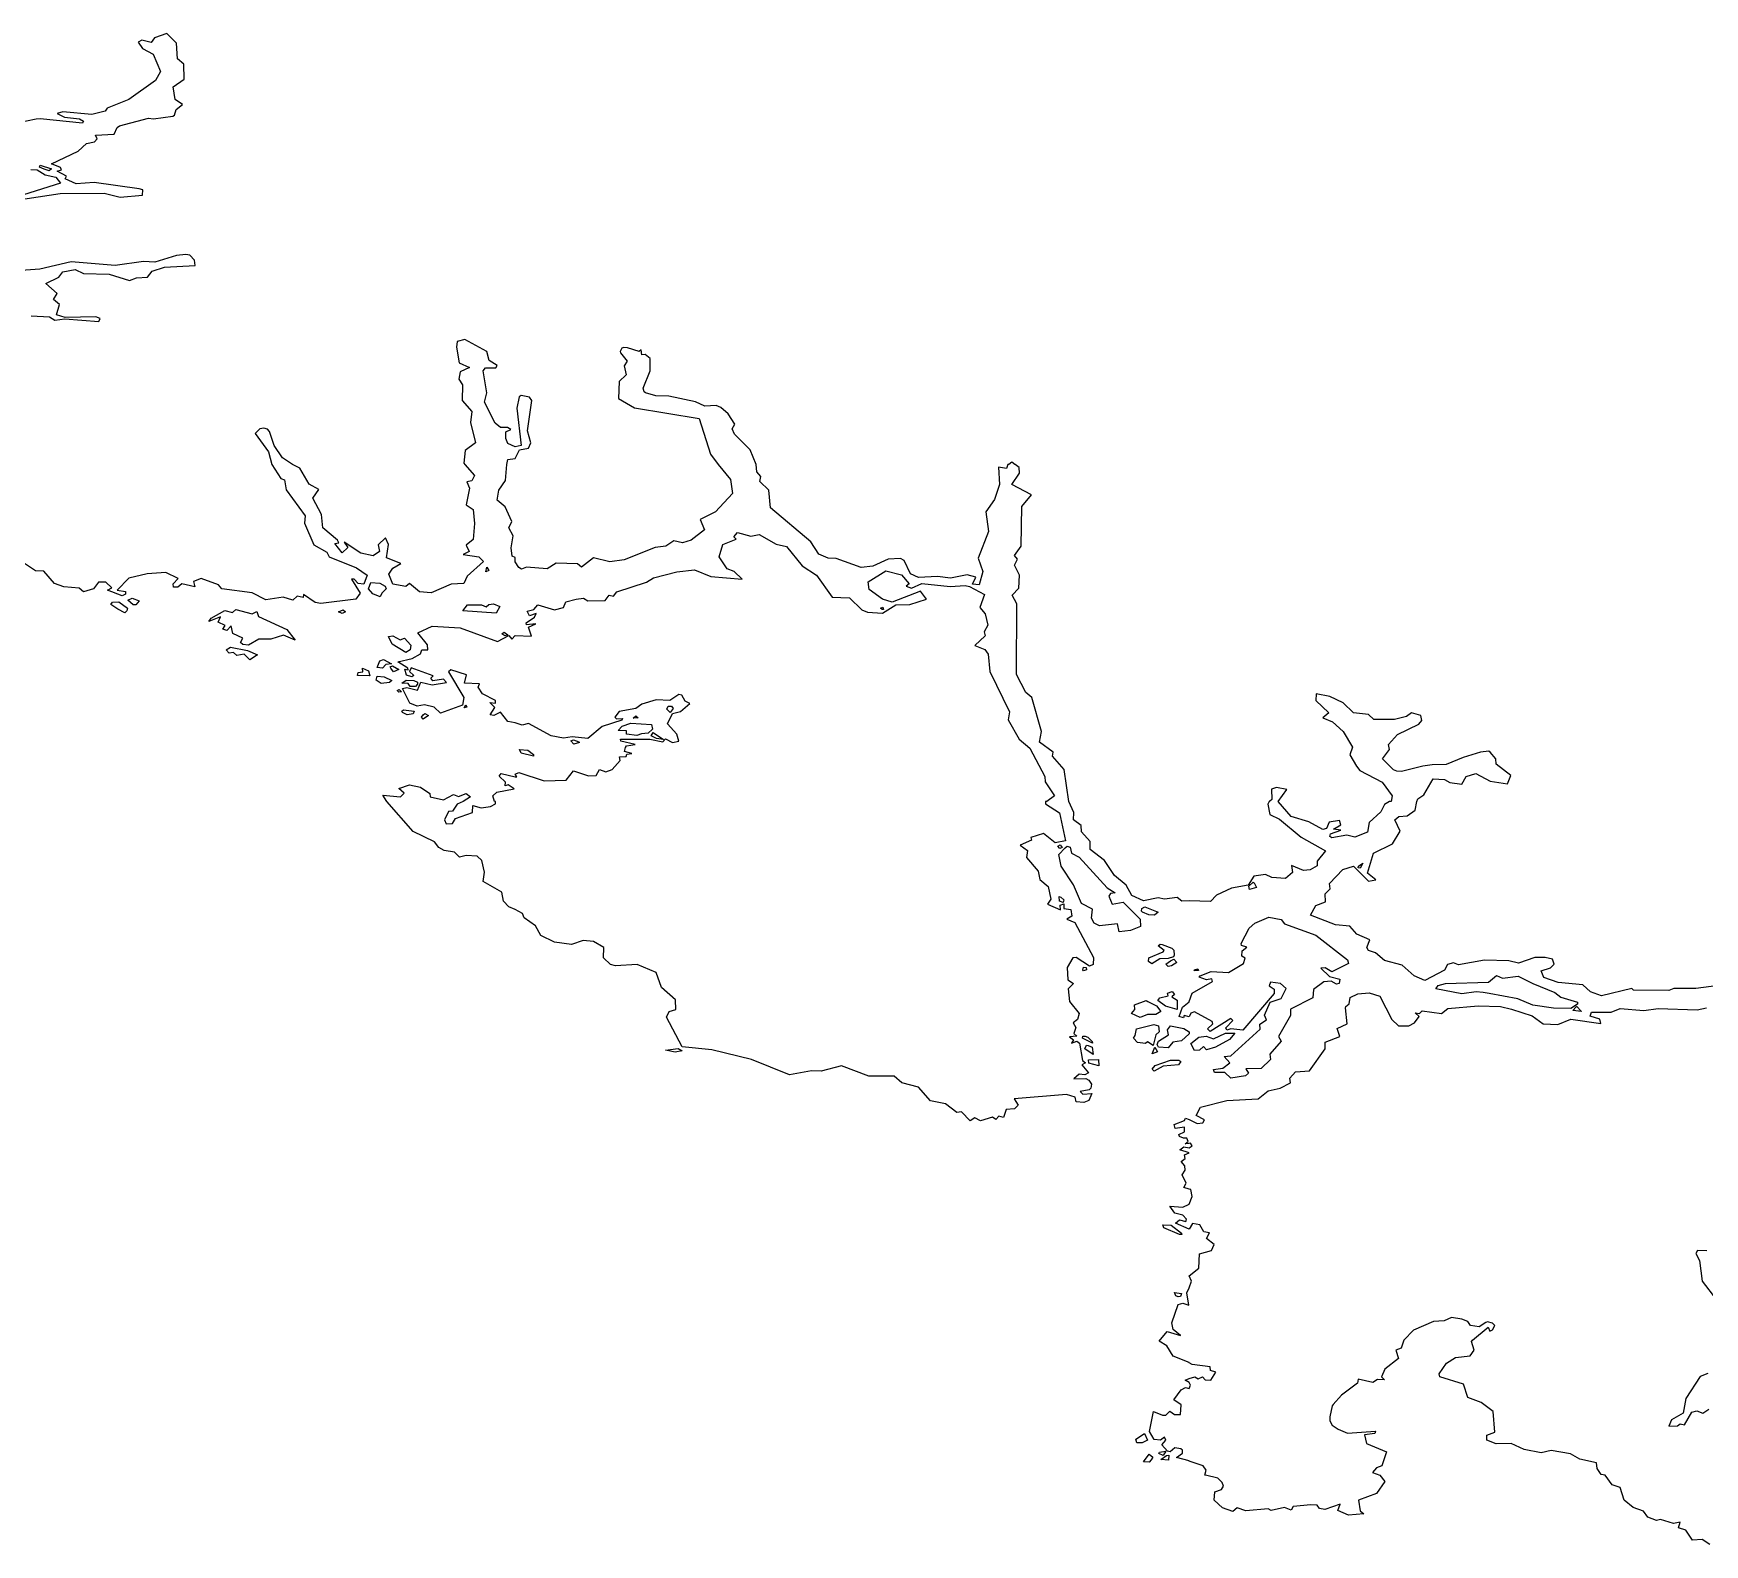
# Model space of a CAD drawing. Header units: inches. Extents: x -128.78 to -121.96, y 47.51 to 52.08.
# Drawn here: x -127.165 to -126.294, y 49.358 to 50.147 of the extents above; entities that cross this region are included whole.
import ezdxf

# ---------------------------------------------------------------- set-up
doc = ezdxf.new("R2010")
doc.units = ezdxf.units.IN
doc.header["$MEASUREMENT"] = 0
doc.layers.add('country_Clip', color=7, linetype='Continuous')

msp = doc.modelspace()

# ---------------------------------------------------------------- linework, layer by layer
at = {"layer": 'country_Clip'}
for points in [[(-127.17446, 50.05987), (-127.1514, 50.06334), (-127.12851, 50.0635), (-127.12017, 50.06146), (-127.10845, 50.06235), (-127.10826, 50.06521), (-127.11021, 50.06579), (-127.13367, 50.06912), (-127.14317, 50.06828), (-127.1489, 50.07099), (-127.14816, 50.07235), (-127.15298, 50.07488), (-127.15082, 50.07568), (-127.15122, 50.07684), (-127.15589, 50.07871), (-127.14211, 50.08532), (-127.13765, 50.08938), (-127.13355, 50.09022), (-127.13216, 50.0918), (-127.13293, 50.09375), (-127.12324, 50.09434), (-127.1217, 50.09766), (-127.12051, 50.09866), (-127.10531, 50.10261), (-127.1027, 50.10218), (-127.09262, 50.10361), (-127.09171, 50.10422), (-127.09099, 50.10706), (-127.0877, 50.10967), (-127.09152, 50.11227), (-127.09245, 50.11898), (-127.08681, 50.12293), (-127.08685, 50.13072), (-127.09018, 50.1335), (-127.09077, 50.14179), (-127.09577, 50.14683), (-127.10214, 50.14455), (-127.10404, 50.14216), (-127.10884, 50.14336), (-127.11067, 50.14232), (-127.1084, 50.13903), (-127.10289, 50.13592), (-127.09911, 50.12695), (-127.10172, 50.12219), (-127.11556, 50.11238), (-127.12697, 50.10778), (-127.12798, 50.10634), (-127.13489, 50.10446), (-127.14996, 50.10594), (-127.15295, 50.10498), (-127.14919, 50.10316), (-127.14128, 50.10228), (-127.13926, 50.10106), (-127.13978, 50.10001), (-127.16178, 50.10224), (-127.16389, 50.10216), (-127.17399, 50.10004)], [(-127.16673, 50.07574), (-127.16338, 50.07565), (-127.15929, 50.07305), (-127.15376, 50.07179), (-127.1512, 50.06866), (-127.17385, 50.06155)], [(-127.15592, 50.07618), (-127.15716, 50.07506), (-127.15986, 50.07596), (-127.16217, 50.07704), (-127.16195, 50.07815), (-127.15592, 50.07618)], [(-127.16655, 49.99939), (-127.15704, 49.99888), (-127.15416, 49.99717), (-127.14893, 49.99789), (-127.13132, 49.99653), (-127.13057, 49.99804), (-127.13283, 49.99889), (-127.14879, 49.99863), (-127.15332, 49.99995), (-127.15172, 50.00532), (-127.15487, 50.00794), (-127.15302, 50.01116), (-127.15892, 50.01638), (-127.15205, 50.01972), (-127.1501, 50.02239), (-127.14367, 50.02366), (-127.13928, 50.02162), (-127.12594, 50.02122), (-127.11532, 50.01792), (-127.11154, 50.01928), (-127.10595, 50.01955), (-127.10336, 50.02277), (-127.09709, 50.02478), (-127.08099, 50.02576), (-127.08129, 50.02854), (-127.08378, 50.03116), (-127.08584, 50.03146), (-127.09071, 50.03101), (-127.10204, 50.02753), (-127.10793, 50.02776), (-127.12279, 50.02567), (-127.14576, 50.02762), (-127.16208, 50.02378), (-127.1742, 50.02288)], [(-126.2783, 49.651), (-126.29815, 49.64847), (-126.30969, 49.64847), (-126.31223, 49.64738), (-126.33064, 49.64766), (-126.33154, 49.64841), (-126.34737, 49.6446), (-126.35307, 49.64679), (-126.35712, 49.65036), (-126.36995, 49.6516), (-126.37742, 49.65414), (-126.3789, 49.65777), (-126.37403, 49.65928), (-126.37207, 49.66111), (-126.37294, 49.6637), (-126.37679, 49.6647), (-126.38218, 49.66457), (-126.3907, 49.66163), (-126.39575, 49.66292), (-126.40847, 49.66326), (-126.42202, 49.66078), (-126.42454, 49.6619), (-126.42772, 49.66094), (-126.42938, 49.65795), (-126.43961, 49.65267), (-126.44513, 49.65513), (-126.4514, 49.66068), (-126.46064, 49.66299), (-126.46529, 49.66705), (-126.46897, 49.66837), (-126.46988, 49.6698), (-126.46828, 49.67386), (-126.47497, 49.67686), (-126.47878, 49.68092), (-126.48622, 49.68163), (-126.49915, 49.68675), (-126.49638, 49.69183), (-126.49138, 49.69377), (-126.49165, 49.69779), (-126.48898, 49.7005), (-126.48927, 49.70319), (-126.48239, 49.71058), (-126.47679, 49.71223), (-126.46901, 49.7044), (-126.4652, 49.70519), (-126.46944, 49.70864), (-126.46631, 49.71904), (-126.45645, 49.72396), (-126.45248, 49.73056), (-126.4552, 49.73642), (-126.45314, 49.73829), (-126.44871, 49.73857), (-126.44465, 49.74155), (-126.44374, 49.74609), (-126.44326, 49.7474), (-126.44003, 49.74945), (-126.43526, 49.75779), (-126.42926, 49.7575), (-126.42648, 49.7559), (-126.42021, 49.75515), (-126.41803, 49.75911), (-126.41301, 49.76063), (-126.40556, 49.75665), (-126.39651, 49.75531), (-126.39467, 49.75962), (-126.40241, 49.76548), (-126.40257, 49.76826), (-126.40544, 49.77184), (-126.40626, 49.7723), (-126.41046, 49.77172), (-126.41965, 49.76894), (-126.42849, 49.76541), (-126.43582, 49.76521), (-126.44057, 49.76445), (-126.45167, 49.76163), (-126.4542, 49.76193), (-126.45598, 49.76257), (-126.46162, 49.76836), (-126.45801, 49.77316), (-126.45859, 49.77582), (-126.45381, 49.78094), (-126.44276, 49.78645), (-126.44114, 49.78838), (-126.44162, 49.79095), (-126.44657, 49.79227), (-126.44909, 49.79038), (-126.45535, 49.78877), (-126.46611, 49.7889), (-126.46904, 49.7914), (-126.47682, 49.79223), (-126.48222, 49.79754), (-126.48921, 49.80085), (-126.49624, 49.80215), (-126.49636, 49.79868), (-126.4896, 49.79232), (-126.49277, 49.78969), (-126.48771, 49.78768), (-126.48221, 49.78253), (-126.47727, 49.77445), (-126.47863, 49.77031), (-126.4752, 49.7644), (-126.47352, 49.76219), (-126.46178, 49.75605), (-126.45657, 49.74906), (-126.45712, 49.74609), (-126.45793, 49.74609), (-126.46056, 49.74441), (-126.46244, 49.74073), (-126.4686, 49.73508), (-126.46952, 49.73012), (-126.47606, 49.72748), (-126.48028, 49.72846), (-126.48804, 49.72716), (-126.48914, 49.7277), (-126.48881, 49.72909), (-126.48345, 49.73117), (-126.4873, 49.73164), (-126.48333, 49.73393), (-126.48417, 49.73606), (-126.48947, 49.73521), (-126.49088, 49.73203), (-126.49274, 49.73144), (-126.50007, 49.73548), (-126.50928, 49.7383), (-126.51602, 49.74609), (-126.51159, 49.75225), (-126.517, 49.75338), (-126.51964, 49.7525), (-126.51931, 49.74707), (-126.5206, 49.74609), (-126.52076, 49.74609), (-126.52139, 49.74465), (-126.52041, 49.7392), (-126.5154, 49.73683), (-126.50411, 49.72742), (-126.49134, 49.72033), (-126.49576, 49.71495), (-126.49578, 49.7125), (-126.49945, 49.71031), (-126.50281, 49.70996), (-126.50909, 49.71259), (-126.50866, 49.70908), (-126.51229, 49.70588), (-126.51946, 49.70639), (-126.52264, 49.70792), (-126.52869, 49.70712), (-126.53178, 49.70231), (-126.54043, 49.70079), (-126.54819, 49.69714), (-126.55137, 49.69393), (-126.5625, 49.6942), (-126.56628, 49.69405), (-126.56878, 49.69599), (-126.57534, 49.6951), (-126.57859, 49.69584), (-126.58638, 49.69421), (-126.59244, 49.69707), (-126.59543, 49.70243), (-126.60152, 49.70741), (-126.60671, 49.71528), (-126.61411, 49.72091), (-126.61419, 49.72522), (-126.61873, 49.73013), (-126.61887, 49.73353), (-126.6229, 49.73649), (-126.6226, 49.74035), (-126.62531, 49.7461), (-126.62532, 49.74611), (-126.62776, 49.76269), (-126.63381, 49.76977), (-126.63348, 49.77183), (-126.64052, 49.77694), (-126.6395, 49.78257), (-126.64463, 49.80033), (-126.64768, 49.80286), (-126.65263, 49.81233), (-126.65238, 49.84921), (-126.65481, 49.85369), (-126.65131, 49.85741), (-126.65108, 49.86421), (-126.65354, 49.86942), (-126.65204, 49.87247), (-126.65354, 49.87433), (-126.65022, 49.87933), (-126.64973, 49.89994), (-126.64468, 49.90606), (-126.65506, 49.91138), (-126.65108, 49.91729), (-126.65114, 49.92039), (-126.6532, 49.92187), (-126.65353, 49.92187), (-126.65504, 49.92302), (-126.65657, 49.92187), (-126.65708, 49.92187), (-126.65772, 49.9198), (-126.66201, 49.92043), (-126.66146, 49.91149), (-126.66404, 49.90363), (-126.66863, 49.89712), (-126.66715, 49.88686), (-126.67255, 49.873), (-126.67015, 49.86601), (-126.672, 49.85915), (-126.67546, 49.85949), (-126.67385, 49.86318), (-126.67829, 49.86424), (-126.68699, 49.86255), (-126.69371, 49.86349), (-126.70361, 49.8629), (-126.70783, 49.86484), (-126.71123, 49.87188), (-126.71304, 49.87287), (-126.71947, 49.87256), (-126.72757, 49.86889), (-126.73368, 49.86808), (-126.74658, 49.87287), (-126.7509, 49.87308), (-126.75569, 49.87511), (-126.75991, 49.88146), (-126.78083, 49.89922), (-126.78172, 49.90846), (-126.78651, 49.91306), (-126.78596, 49.91562), (-126.78806, 49.9181), (-126.78838, 49.92187), (-126.79154, 49.92947), (-126.79972, 49.93765), (-126.80082, 49.94046), (-126.7995, 49.94293), (-126.80298, 49.94828), (-126.80679, 49.95164), (-126.8093, 49.95272), (-126.81508, 49.95225), (-126.82008, 49.95457), (-126.83389, 49.95757), (-126.84067, 49.95777), (-126.84607, 49.95933), (-126.84677, 49.95978), (-126.84739, 49.96175), (-126.8437, 49.97073), (-126.84372, 49.97726), (-126.84631, 49.97937), (-126.84794, 49.97911), (-126.84835, 49.98174), (-126.84934, 49.9808), (-126.8555, 49.98276), (-126.85742, 49.98302), (-126.85842, 49.98261), (-126.85936, 49.98083), (-126.85917, 49.98019), (-126.85565, 49.97573), (-126.85718, 49.9733), (-126.85626, 49.96865), (-126.85982, 49.96527), (-126.86011, 49.95639), (-126.8518, 49.95152), (-126.81804, 49.94595), (-126.81215, 49.92734), (-126.80824, 49.92187), (-126.80182, 49.91404), (-126.80072, 49.90667), (-126.80962, 49.89722), (-126.81763, 49.89317), (-126.81539, 49.88783), (-126.82236, 49.88235), (-126.82675, 49.88094), (-126.8314, 49.88208), (-126.8355, 49.87929), (-126.84105, 49.8785), (-126.85727, 49.87214), (-126.86471, 49.87116), (-126.8733, 49.87327), (-126.87947, 49.86831), (-126.88163, 49.87013), (-126.89274, 49.87046), (-126.89742, 49.86736), (-126.90824, 49.86825), (-126.9108, 49.86725), (-126.91214, 49.86808), (-126.91406, 49.87109), (-126.91406, 49.87333), (-126.91571, 49.874), (-126.91617, 49.87833), (-126.9152, 49.88474), (-126.91741, 49.88879), (-126.91588, 49.89215), (-126.91929, 49.89978), (-126.92352, 49.90334), (-126.92265, 49.90844), (-126.91914, 49.91357), (-126.91838, 49.92187), (-126.91795, 49.92448), (-126.91406, 49.92494), (-126.91186, 49.92951), (-126.90721, 49.93033), (-126.90593, 49.93323), (-126.90773, 49.9394), (-126.90548, 49.95534), (-126.90656, 49.95705), (-126.91088, 49.95788), (-126.91205, 49.95717), (-126.91315, 49.95128), (-126.91103, 49.93178), (-126.91406, 49.93108), (-126.91792, 49.9329), (-126.91894, 49.93554), (-126.91898, 49.93901), (-126.9164, 49.94014), (-126.91806, 49.94124), (-126.92166, 49.94112), (-126.92458, 49.94346), (-126.93, 49.95433), (-126.92893, 49.95934), (-126.93078, 49.97072), (-126.92949, 49.97232), (-126.92414, 49.97226), (-126.92348, 49.97358), (-126.9276, 49.97615), (-126.9288, 49.98089), (-126.94029, 49.98719), (-126.94438, 49.98614), (-126.94471, 49.98306), (-126.94326, 49.97498), (-126.93795, 49.97247), (-126.94281, 49.97031), (-126.9435, 49.96639), (-126.94151, 49.96354), (-126.94176, 49.95524), (-126.93667, 49.94953), (-126.93737, 49.94383), (-126.93482, 49.93318), (-126.94018, 49.92927), (-126.94083, 49.92253), (-126.94041, 49.92187), (-126.93529, 49.91611), (-126.93673, 49.91345), (-126.93927, 49.91281), (-126.93798, 49.90961), (-126.93959, 49.90085), (-126.93595, 49.89834), (-126.93532, 49.89116), (-126.93591, 49.88275), (-126.9396, 49.87978), (-126.93817, 49.87652), (-126.94121, 49.87497), (-126.93303, 49.87363), (-126.93066, 49.87121), (-126.93907, 49.86355), (-126.94086, 49.85984), (-126.94752, 49.85944), (-126.95796, 49.85495), (-126.96392, 49.85553), (-126.96927, 49.85971), (-126.97108, 49.85826), (-126.97793, 49.85953), (-126.98003, 49.86472), (-126.97793, 49.86785), (-126.97368, 49.8702), (-126.98117, 49.87317), (-126.98019, 49.88014), (-126.98169, 49.88358), (-126.98553, 49.87991), (-126.98484, 49.87644), (-126.98813, 49.87422), (-126.99463, 49.87564), (-127.00328, 49.8813), (-127.00143, 49.8785), (-127.00426, 49.87574), (-127.00814, 49.88064), (-127.00609, 49.88108), (-127.00668, 49.88241), (-127.01435, 49.88878), (-127.01517, 49.89578), (-127.01961, 49.90433), (-127.01647, 49.90887), (-127.02147, 49.91162), (-127.02641, 49.92004), (-127.03024, 49.92187), (-127.0354, 49.9254), (-127.03988, 49.93172), (-127.04216, 49.93903), (-127.04327, 49.9404), (-127.04511, 49.94087), (-127.04736, 49.94057), (-127.04964, 49.93811), (-127.04269, 49.9285), (-127.04105, 49.92187), (-127.03632, 49.91462), (-127.03434, 49.91391), (-127.03352, 49.90871), (-127.02363, 49.89511), (-127.0239, 49.89127), (-127.01914, 49.87996), (-127.01238, 49.87608), (-127.01104, 49.87368), (-126.99686, 49.86801), (-126.99124, 49.8642), (-126.9931, 49.85946), (-126.996, 49.85975), (-126.99805, 49.86214), (-126.99954, 49.86198), (-126.99494, 49.85483), (-126.99714, 49.85166), (-127.01545, 49.8494), (-127.0184, 49.84992), (-127.02448, 49.85413), (-127.02459, 49.85253), (-127.02778, 49.85314), (-127.03003, 49.85104), (-127.03515, 49.85266), (-127.04413, 49.85132), (-127.05121, 49.85496), (-127.06714, 49.85707), (-127.06888, 49.85902), (-127.07782, 49.86236), (-127.0818, 49.8608), (-127.08117, 49.85804), (-127.08788, 49.85958), (-127.08998, 49.85793), (-127.09233, 49.85783), (-127.09254, 49.85956), (-127.08986, 49.86246), (-127.09633, 49.86545), (-127.10608, 49.86492), (-127.11565, 49.86252), (-127.12176, 49.85628), (-127.11741, 49.85567), (-127.1173, 49.85415), (-127.11907, 49.85328), (-127.12672, 49.85625), (-127.12443, 49.85746), (-127.12768, 49.8605), (-127.13152, 49.86049), (-127.13405, 49.85696), (-127.13931, 49.85552), (-127.14154, 49.85741), (-127.14957, 49.85801), (-127.15447, 49.85988), (-127.15987, 49.86617), (-127.16427, 49.86639), (-127.1721, 49.8717)], [(-126.92791, 49.86666), (-126.92946, 49.86589), (-126.92894, 49.86831), (-126.92791, 49.86666)], [(-126.98361, 49.85472), (-126.98444, 49.85278), (-126.98833, 49.85444), (-126.99056, 49.85694), (-126.98944, 49.86028), (-126.98472, 49.86), (-126.98194, 49.85833), (-126.98139, 49.85694), (-126.98361, 49.85472)], [(-127.11667, 49.84556), (-127.11778, 49.84444), (-127.12139, 49.84639), (-127.125, 49.84889), (-127.12417, 49.85), (-127.12083, 49.85028), (-127.11639, 49.84694), (-127.11667, 49.84556)], [(-127.11194, 49.84861), (-127.11333, 49.84861), (-127.11611, 49.85111), (-127.11389, 49.85222), (-127.11028, 49.85083), (-127.11194, 49.84861)], [(-127.05986, 49.8463), (-127.05124, 49.84398), (-127.04882, 49.84526), (-127.04796, 49.84252), (-127.03314, 49.83577), (-127.02885, 49.83025), (-127.03494, 49.83283), (-127.04154, 49.83077), (-127.04773, 49.83069), (-127.05311, 49.82762), (-127.05611, 49.8279), (-127.05733, 49.82898), (-127.05621, 49.83135), (-127.06129, 49.83363), (-127.06216, 49.83762), (-127.06441, 49.83533), (-127.06658, 49.83593), (-127.06533, 49.83789), (-127.06899, 49.8397), (-127.06787, 49.84247), (-127.0738, 49.83991), (-127.07267, 49.84178), (-127.06557, 49.84573), (-127.0615, 49.84464), (-127.05986, 49.8463)], [(-127.00255, 49.84502), (-127.00428, 49.84416), (-127.00624, 49.84497), (-127.00389, 49.84609), (-127.00255, 49.84502)], [(-126.92213, 49.84783), (-126.92397, 49.84437), (-126.94146, 49.84554), (-126.93899, 49.84863), (-126.93173, 49.8487), (-126.92917, 49.84766), (-126.92784, 49.84886), (-126.92533, 49.84927), (-126.92213, 49.84783)], [(-126.72191, 49.84627), (-126.7227, 49.84615), (-126.72352, 49.84688), (-126.72236, 49.84738), (-126.72191, 49.84627)], [(-126.97791, 49.8325), (-126.97408, 49.83047), (-126.97178, 49.83119), (-126.96849, 49.82763), (-126.96885, 49.82514), (-126.97118, 49.82372), (-126.97827, 49.82809), (-126.98019, 49.83206), (-126.97791, 49.8325)], [(-126.91798, 49.83295), (-126.91951, 49.83244), (-126.92103, 49.83353), (-126.91981, 49.83439), (-126.91798, 49.83295)], [(-127.05365, 49.82485), (-127.04854, 49.82259), (-127.05257, 49.82004), (-127.0555, 49.82293), (-127.0593, 49.82228), (-127.06109, 49.82385), (-127.0633, 49.82345), (-127.0648, 49.82522), (-127.06252, 49.8265), (-127.05365, 49.82485)], [(-126.98161, 49.81749), (-126.9833, 49.81569), (-126.98614, 49.81602), (-126.9847, 49.81938), (-126.98278, 49.8201), (-126.97865, 49.81791), (-126.98161, 49.81749)], [(-126.99056, 49.81427), (-126.98989, 49.8117), (-126.99633, 49.81173), (-126.99601, 49.81344), (-126.9936, 49.81378), (-126.99375, 49.81557), (-126.99056, 49.81427)], [(-126.97972, 49.80814), (-126.98403, 49.80764), (-126.98662, 49.80933), (-126.98602, 49.81139), (-126.98234, 49.81116), (-126.9785, 49.80921), (-126.97972, 49.80814)], [(-126.97482, 49.81486), (-126.97759, 49.81363), (-126.97896, 49.81564), (-126.97932, 49.81629), (-126.97802, 49.81687), (-126.97482, 49.81486)], [(-126.97344, 49.8032), (-126.97471, 49.80303), (-126.97569, 49.80393), (-126.97462, 49.8045), (-126.97344, 49.8032)], [(-126.96611, 49.80611), (-126.96889, 49.80611), (-126.96984, 49.80762), (-126.97317, 49.8078), (-126.97103, 49.80934), (-126.96694, 49.80917), (-126.965, 49.80833), (-126.965, 49.80722), (-126.96611, 49.80611)], [(-126.96726, 49.79176), (-126.9704, 49.79118), (-126.97282, 49.79252), (-126.97314, 49.79315), (-126.9724, 49.79383), (-126.96677, 49.79311), (-126.96726, 49.79176)], [(-126.93935, 49.79526), (-126.94074, 49.79495), (-126.93982, 49.79656), (-126.93935, 49.79526)], [(-126.83166, 49.7945), (-126.8333, 49.7924), (-126.83493, 49.79427), (-126.83431, 49.7957), (-126.83254, 49.79581), (-126.83166, 49.7945)], [(-126.95928, 49.79087), (-126.96216, 49.78907), (-126.96303, 49.78996), (-126.96212, 49.79119), (-126.96129, 49.79194), (-126.95928, 49.79087)], [(-126.84817, 49.7813), (-126.85065, 49.7805), (-126.85608, 49.78109), (-126.856, 49.78292), (-126.86031, 49.78311), (-126.85819, 49.78534), (-126.85376, 49.78686), (-126.84293, 49.78626), (-126.84241, 49.78373), (-126.84467, 49.78163), (-126.84817, 49.7813)], [(-126.84996, 49.78971), (-126.85261, 49.78956), (-126.85121, 49.79068), (-126.84996, 49.78971)], [(-126.88061, 49.77682), (-126.88353, 49.77597), (-126.88507, 49.77773), (-126.88361, 49.77826), (-126.88092, 49.77724), (-126.88061, 49.77682)], [(-126.8421, 49.78213), (-126.83674, 49.77832), (-126.84031, 49.7789), (-126.84313, 49.78039), (-126.8421, 49.78213)], [(-126.90446, 49.77053), (-126.90456, 49.76968), (-126.91098, 49.77122), (-126.91187, 49.77324), (-126.90756, 49.77286), (-126.90446, 49.77053)], [(-126.62883, 49.722), (-126.63004, 49.7216), (-126.63108, 49.72266), (-126.62982, 49.7235), (-126.62883, 49.722)], [(-126.60445, 49.69657), (-126.6027, 49.69245), (-126.59686, 49.69343), (-126.58814, 49.6847), (-126.58789, 49.68089), (-126.59228, 49.67905), (-126.59317, 49.67879), (-126.59901, 49.67804), (-126.59996, 49.68219), (-126.60923, 49.68114), (-126.61206, 49.6826), (-126.61351, 49.68518), (-126.61288, 49.68993), (-126.6186, 49.69284), (-126.62283, 49.7026), (-126.6293, 49.71225), (-126.63041, 49.71833), (-126.62724, 49.72191), (-126.6262, 49.72271), (-126.62461, 49.72217), (-126.62392, 49.71908), (-126.61995, 49.71698), (-126.60526, 49.70099), (-126.60111, 49.69836), (-126.60352, 49.69803), (-126.60445, 49.69657)], [(-126.47194, 49.71389), (-126.47333, 49.71129), (-126.47432, 49.71138), (-126.47419, 49.71238), (-126.47194, 49.71389)], [(-126.52743, 49.70111), (-126.53097, 49.70019), (-126.53145, 49.70186), (-126.5291, 49.70397), (-126.52866, 49.70358), (-126.52743, 49.70111)], [(-126.62793, 49.69479), (-126.62817, 49.6934), (-126.63021, 49.69405), (-126.63033, 49.69654), (-126.62953, 49.69615), (-126.62793, 49.69479)], [(-126.57859, 49.68829), (-126.58057, 49.68674), (-126.58363, 49.68699), (-126.58682, 49.68825), (-126.58729, 49.68886), (-126.58723, 49.6902), (-126.58556, 49.69116), (-126.57859, 49.68829)], [(-126.47933, 49.66145), (-126.48805, 49.65711), (-126.49161, 49.65932), (-126.49391, 49.65904), (-126.48932, 49.65479), (-126.48397, 49.65338), (-126.48429, 49.6511), (-126.48572, 49.65076), (-126.48841, 49.65228), (-126.49229, 49.65188), (-126.49766, 49.64802), (-126.498, 49.64366), (-126.50962, 49.63771), (-126.50966, 49.63445), (-126.51591, 49.62338), (-126.51454, 49.62092), (-126.52039, 49.61418), (-126.52014, 49.6114), (-126.52501, 49.60676), (-126.53301, 49.60658), (-126.53159, 49.60429), (-126.53316, 49.60297), (-126.54084, 49.60174), (-126.54398, 49.60472), (-126.54929, 49.60465), (-126.5498, 49.60627), (-126.545, 49.60687), (-126.5413, 49.60967), (-126.54418, 49.61295), (-126.54071, 49.61328), (-126.52552, 49.6272), (-126.5256, 49.62992), (-126.52215, 49.63209), (-126.52321, 49.63455), (-126.52027, 49.64138), (-126.51447, 49.64332), (-126.51185, 49.64846), (-126.5149, 49.65104), (-126.52014, 49.65174), (-126.52081, 49.6499), (-126.5182, 49.64805), (-126.51822, 49.64579), (-126.53455, 49.62669), (-126.54081, 49.62744), (-126.54293, 49.62664), (-126.54334, 49.62791), (-126.53978, 49.63176), (-126.54074, 49.63277), (-126.55153, 49.62595), (-126.55292, 49.62736), (-126.55008, 49.6301), (-126.55048, 49.63132), (-126.55968, 49.63631), (-126.56163, 49.63562), (-126.5625, 49.63365), (-126.56511, 49.63445), (-126.56548, 49.63313), (-126.56764, 49.63392), (-126.56604, 49.63881), (-126.5625, 49.64146), (-126.5625, 49.64174), (-126.56086, 49.64603), (-126.55038, 49.65211), (-126.55067, 49.65349), (-126.55352, 49.65305), (-126.5573, 49.6543), (-126.55683, 49.65502), (-126.55096, 49.65729), (-126.54206, 49.65681), (-126.53409, 49.66155), (-126.5333, 49.66432), (-126.535, 49.66531), (-126.53491, 49.66811), (-126.53242, 49.67001), (-126.53516, 49.67083), (-126.53531, 49.67196), (-126.53118, 49.67999), (-126.52817, 49.68249), (-126.52099, 49.68562), (-126.51459, 49.6844), (-126.51273, 49.68223), (-126.49651, 49.67623), (-126.47992, 49.66339), (-126.47933, 49.66145)], [(-126.57781, 49.66403), (-126.582, 49.66139), (-126.58374, 49.66255), (-126.58356, 49.66455), (-126.57599, 49.66752), (-126.57547, 49.66834), (-126.57861, 49.67067), (-126.57765, 49.67165), (-126.57658, 49.67144), (-126.57155, 49.66943), (-126.57045, 49.66851), (-126.5703, 49.66591), (-126.5707, 49.66495), (-126.57354, 49.6641), (-126.57781, 49.66403)], [(-126.57177, 49.66021), (-126.57354, 49.65999), (-126.57476, 49.66122), (-126.57218, 49.66295), (-126.57043, 49.66376), (-126.56892, 49.662), (-126.57177, 49.66021)], [(-126.61613, 49.65821), (-126.61771, 49.6577), (-126.61797, 49.65817), (-126.61759, 49.65964), (-126.61632, 49.65943), (-126.61613, 49.65821)], [(-126.55762, 49.65786), (-126.56014, 49.65786), (-126.5593, 49.65845), (-126.5579, 49.65871), (-126.55762, 49.65786)], [(-126.40222, 49.65521), (-126.399, 49.6538), (-126.39097, 49.65491), (-126.38328, 49.65099), (-126.3718, 49.64635), (-126.36868, 49.64399), (-126.35992, 49.64134), (-126.35993, 49.64021), (-126.36348, 49.63811), (-126.37253, 49.63827), (-126.38325, 49.63985), (-126.39105, 49.64311), (-126.4061, 49.64587), (-126.40907, 49.64635), (-126.41281, 49.64669), (-126.42026, 49.64572), (-126.43379, 49.64832), (-126.43261, 49.65007), (-126.42878, 49.65115), (-126.40637, 49.6518), (-126.40222, 49.65521)], [(-126.29099, 49.3583), (-126.29493, 49.36104), (-126.29991, 49.36068), (-126.3035, 49.36576), (-126.30724, 49.3671), (-126.30645, 49.36992), (-126.30984, 49.3693), (-126.31666, 49.37145), (-126.31876, 49.37092), (-126.32327, 49.37268), (-126.3255, 49.37581), (-126.3309, 49.3777), (-126.33561, 49.38155), (-126.33771, 49.38815), (-126.3418, 49.38953), (-126.3455, 49.39453), (-126.34557, 49.39453), (-126.34752, 49.39491), (-126.34976, 49.39792), (-126.35008, 49.40091), (-126.35879, 49.40279), (-126.36366, 49.40562), (-126.37361, 49.40744), (-126.37884, 49.40621), (-126.38783, 49.40786), (-126.39452, 49.41104), (-126.40232, 49.4109), (-126.40715, 49.41277), (-126.40731, 49.41545), (-126.40307, 49.41697), (-126.40388, 49.42775), (-126.41021, 49.43248), (-126.4172, 49.43512), (-126.41933, 49.442), (-126.4318, 49.44592), (-126.43201, 49.44736), (-126.42824, 49.45294), (-126.42362, 49.45591), (-126.41595, 49.45686), (-126.41377, 49.45968), (-126.41529, 49.46428), (-126.41475, 49.46503), (-126.40657, 49.4718), (-126.4057, 49.46962), (-126.40426, 49.47035), (-126.40314, 49.47264), (-126.40427, 49.47389), (-126.40681, 49.47446), (-126.40781, 49.47427), (-126.41124, 49.47184), (-126.41577, 49.47267), (-126.41719, 49.47471), (-126.42033, 49.47595), (-126.42559, 49.47682), (-126.42945, 49.47508), (-126.43507, 49.47468), (-126.44541, 49.47022), (-126.45059, 49.46501), (-126.45198, 49.46072), (-126.45462, 49.45979), (-126.45336, 49.45532), (-126.46041, 49.44991), (-126.46211, 49.44578), (-126.46062, 49.44428), (-126.46427, 49.44451), (-126.4667, 49.44284), (-126.47435, 49.44469), (-126.47471, 49.44251), (-126.48303, 49.43626), (-126.48741, 49.43137), (-126.48785, 49.43066), (-126.48907, 49.42505), (-126.48905, 49.42291), (-126.48785, 49.42067), (-126.48485, 49.41846), (-126.47987, 49.41636), (-126.4653, 49.41746), (-126.46563, 49.41635), (-126.47112, 49.41554), (-126.47001, 49.41109), (-126.45965, 49.4067), (-126.46192, 49.39945), (-126.46485, 49.39839), (-126.46681, 49.39592), (-126.46297, 49.39453), (-126.4605, 49.39117), (-126.46473, 49.38493), (-126.47424, 49.38141), (-126.47323, 49.37597), (-126.47144, 49.37434), (-126.47946, 49.3737), (-126.48493, 49.37601), (-126.48377, 49.37945), (-126.4918, 49.37666), (-126.49455, 49.37718), (-126.49572, 49.37883), (-126.49897, 49.3791), (-126.5083, 49.37811), (-126.50927, 49.37623), (-126.51274, 49.37774), (-126.51978, 49.37616), (-126.52125, 49.37693), (-126.53287, 49.37589), (-126.53742, 49.37751), (-126.53965, 49.37563), (-126.54512, 49.37754), (-126.54939, 49.38151), (-126.54913, 49.38576), (-126.5457, 49.38703), (-126.54468, 49.38877), (-126.54527, 49.39077), (-126.54763, 49.39299), (-126.55396, 49.39453), (-126.55435, 49.39453), (-126.5536, 49.39717), (-126.55526, 49.39938), (-126.5625, 49.40178), (-126.5625, 49.40206), (-126.56911, 49.40378), (-126.56606, 49.40593), (-126.56592, 49.40765), (-126.56686, 49.40822), (-126.56995, 49.40881), (-126.57245, 49.4067), (-126.5738, 49.40706), (-126.57681, 49.4104), (-126.57474, 49.41278), (-126.57534, 49.41429), (-126.57747, 49.41278), (-126.58072, 49.4131), (-126.58326, 49.41735), (-126.58113, 49.4277), (-126.57633, 49.42586), (-126.57469, 49.42583), (-126.57267, 49.42798), (-126.57007, 49.42623), (-126.56699, 49.42619), (-126.56675, 49.43126), (-126.57056, 49.43392), (-126.56671, 49.43899), (-126.56436, 49.44024), (-126.5625, 49.43973), (-126.56175, 49.44147), (-126.5625, 49.4428), (-126.56458, 49.44411), (-126.5625, 49.44504), (-126.55963, 49.44581), (-126.55777, 49.44479), (-126.55553, 49.44582), (-126.55412, 49.44426), (-126.55116, 49.44406), (-126.54863, 49.44826), (-126.55146, 49.44907), (-126.55159, 49.45111), (-126.56101, 49.45221), (-126.5625, 49.45312), (-126.5625, 49.4534), (-126.57093, 49.45659), (-126.5741, 49.46206), (-126.5782, 49.46441), (-126.57402, 49.46943), (-126.56699, 49.46736), (-126.57083, 49.47048), (-126.57159, 49.47409), (-126.5682, 49.48365), (-126.56585, 49.48428), (-126.56272, 49.48329), (-126.5637, 49.48974), (-126.5625, 49.49219), (-126.56133, 49.49568), (-126.5625, 49.49861), (-126.55742, 49.50257), (-126.55715, 49.51009), (-126.55077, 49.51173), (-126.54941, 49.51493), (-126.55355, 49.51802), (-126.55187, 49.52094), (-126.55488, 49.52148), (-126.55692, 49.52522), (-126.56071, 49.52592), (-126.5625, 49.52287), (-126.56966, 49.5261), (-126.56753, 49.52777), (-126.56428, 49.52684), (-126.56397, 49.52805), (-126.56581, 49.53012), (-126.56993, 49.53125), (-126.57251, 49.53481), (-126.56579, 49.53434), (-126.5625, 49.536), (-126.56093, 49.53995), (-126.5617, 49.54352), (-126.5625, 49.54381), (-126.56531, 49.54463), (-126.56405, 49.54686), (-126.56623, 49.55128), (-126.5646, 49.55371), (-126.56476, 49.55594), (-126.56667, 49.55822), (-126.56466, 49.55981), (-126.56491, 49.56174), (-126.5625, 49.56278), (-126.56744, 49.56435), (-126.5653, 49.56579), (-126.5625, 49.56529), (-126.5609, 49.56635), (-126.56186, 49.56782), (-126.5625, 49.56752), (-126.5646, 49.56749), (-126.56297, 49.56871), (-126.56379, 49.57031), (-126.56551, 49.57031), (-126.5676, 49.57132), (-126.56797, 49.57237), (-126.56487, 49.57373), (-126.56488, 49.5761), (-126.56985, 49.57538), (-126.57026, 49.57755), (-126.56487, 49.57955), (-126.56438, 49.58088), (-126.5625, 49.58008), (-126.55837, 49.578), (-126.55537, 49.57829), (-126.55449, 49.57989), (-126.55888, 49.58222), (-126.55659, 49.58648), (-126.54293, 49.59007), (-126.52652, 49.59083), (-126.52123, 49.59512), (-126.5151, 49.59639), (-126.50959, 49.59924), (-126.50992, 49.6016), (-126.50712, 49.60493), (-126.49975, 49.60556), (-126.49163, 49.617), (-126.4916, 49.62042), (-126.48384, 49.6235), (-126.48523, 49.62765), (-126.48011, 49.62995), (-126.48102, 49.63844), (-126.4808, 49.63912), (-126.479, 49.64048), (-126.4786, 49.64384), (-126.47454, 49.6457), (-126.46856, 49.64616), (-126.46307, 49.64443), (-126.45673, 49.63234), (-126.45335, 49.62896), (-126.448, 49.62895), (-126.44504, 49.63051), (-126.44246, 49.63385), (-126.44453, 49.63572), (-126.44228, 49.63542), (-126.44098, 49.63681), (-126.43082, 49.63536), (-126.42751, 49.63809), (-126.41176, 49.63944), (-126.40006, 49.63909), (-126.39445, 49.63762), (-126.38366, 49.63425), (-126.37782, 49.63005), (-126.37028, 49.62961), (-126.36345, 49.63245), (-126.34774, 49.63015), (-126.34835, 49.63248), (-126.35325, 49.63408), (-126.35269, 49.6361), (-126.34239, 49.63619), (-126.3377, 49.63802), (-126.32528, 49.63703), (-126.31791, 49.63804), (-126.29757, 49.63735), (-126.29258, 49.63831)], [(-126.56881, 49.64238), (-126.56872, 49.63748), (-126.57484, 49.63924), (-126.57878, 49.64226), (-126.57785, 49.64359), (-126.5734, 49.64471), (-126.57379, 49.64608), (-126.57138, 49.64694), (-126.5701, 49.64537), (-126.57148, 49.64409), (-126.56881, 49.64238)], [(-126.58421, 49.63484), (-126.58804, 49.63333), (-126.59259, 49.63545), (-126.59082, 49.63748), (-126.59106, 49.63996), (-126.58493, 49.64217), (-126.58403, 49.64168), (-126.57958, 49.63947), (-126.57731, 49.63648), (-126.57987, 49.63498), (-126.58421, 49.63484)], [(-126.36045, 49.63931), (-126.35779, 49.63654), (-126.36239, 49.63691), (-126.36062, 49.63885), (-126.36045, 49.63931)], [(-126.57984, 49.62424), (-126.58132, 49.61867), (-126.58417, 49.62059), (-126.58534, 49.61973), (-126.5894, 49.62036), (-126.59157, 49.62261), (-126.59072, 49.62391), (-126.58996, 49.62747), (-126.58097, 49.62968), (-126.57854, 49.62903), (-126.5782, 49.62587), (-126.57984, 49.62424)], [(-126.57107, 49.62055), (-126.57341, 49.61751), (-126.57858, 49.61777), (-126.57917, 49.61916), (-126.57856, 49.62103), (-126.57334, 49.62437), (-126.57388, 49.62684), (-126.57216, 49.62906), (-126.56528, 49.62756), (-126.5625, 49.62584), (-126.5625, 49.62473), (-126.5665, 49.6211), (-126.57107, 49.62055)], [(-126.61302, 49.62087), (-126.61294, 49.61987), (-126.61809, 49.62258), (-126.61798, 49.62363), (-126.61683, 49.62354), (-126.61545, 49.62315), (-126.61302, 49.62087)], [(-126.53866, 49.6252), (-126.54145, 49.62179), (-126.54874, 49.61792), (-126.55341, 49.6164), (-126.55497, 49.61824), (-126.5572, 49.61636), (-126.55978, 49.61614), (-126.56162, 49.61981), (-126.55743, 49.62312), (-126.55371, 49.62365), (-126.54975, 49.62227), (-126.54348, 49.6251), (-126.53866, 49.6252)], [(-126.8269, 49.6159), (-126.83064, 49.61532), (-126.83563, 49.61621), (-126.82908, 49.61719), (-126.8269, 49.6159)], [(-126.61309, 49.6179), (-126.61253, 49.61395), (-126.61691, 49.61695), (-126.61606, 49.61891), (-126.61517, 49.61871), (-126.61309, 49.6179)], [(-126.60985, 49.61144), (-126.60971, 49.60806), (-126.61488, 49.60952), (-126.61497, 49.61117), (-126.60985, 49.61144)], [(-126.57609, 49.608), (-126.58082, 49.60528), (-126.58179, 49.60641), (-126.58019, 49.60822), (-126.57218, 49.61105), (-126.56785, 49.61104), (-126.56684, 49.61034), (-126.56808, 49.60859), (-126.57609, 49.608)], [(-126.57894, 49.61537), (-126.58172, 49.61446), (-126.58034, 49.61781), (-126.57894, 49.61537)], [(-126.56636, 49.52011), (-126.56763, 49.52009), (-126.5758, 49.5235), (-126.57628, 49.5251), (-126.57196, 49.52501), (-126.56658, 49.52085), (-126.56636, 49.52011)], [(-126.29242, 49.51164), (-126.29734, 49.51173), (-126.29827, 49.51026), (-126.2963, 49.50656), (-126.29492, 49.49568), (-126.28738, 49.48596)], [(-126.56694, 49.48778), (-126.56828, 49.48756), (-126.56951, 49.48803), (-126.57017, 49.48989), (-126.56653, 49.48927), (-126.56694, 49.48778)], [(-126.29192, 49.4476), (-126.29599, 49.44609), (-126.30345, 49.43456), (-126.30484, 49.42695), (-126.3109, 49.42346), (-126.31232, 49.42012), (-126.30786, 49.42022), (-126.30645, 49.42128), (-126.30416, 49.42079), (-126.30025, 49.42741), (-126.29777, 49.42812), (-126.29454, 49.42681), (-126.29148, 49.4289)], [(-126.58425, 49.41274), (-126.58694, 49.41133), (-126.58981, 49.41138), (-126.59024, 49.41327), (-126.58582, 49.41622), (-126.58425, 49.41274)], [(-126.58239, 49.40249), (-126.58333, 49.40126), (-126.58628, 49.40145), (-126.58331, 49.40552), (-126.58143, 49.40389), (-126.58239, 49.40249)], [(-126.57462, 49.40713), (-126.57613, 49.40482), (-126.57839, 49.40581), (-126.57806, 49.40653), (-126.57462, 49.40713)], [(-126.57312, 49.40498), (-126.57328, 49.40234), (-126.5773, 49.40267), (-126.57437, 49.40482), (-126.57312, 49.40498)]]:
    msp.add_lwpolyline(points, dxfattribs=at)
msp.add_lwpolyline([(-126.79811, 49.88648), (-126.79123, 49.88455), (-126.78687, 49.88543), (-126.77787, 49.88035), (-126.77253, 49.87909), (-126.76441, 49.86905), (-126.7569, 49.86415), (-126.7488, 49.85273), (-126.73974, 49.85226), (-126.73325, 49.846), (-126.73025, 49.8448), (-126.72252, 49.84431), (-126.71546, 49.84867), (-126.70818, 49.84885), (-126.69953, 49.85169), (-126.70265, 49.85572), (-126.71741, 49.85014), (-126.72254, 49.85166), (-126.72939, 49.85664), (-126.72988, 49.86061), (-126.72078, 49.86645), (-126.71264, 49.86437), (-126.70853, 49.85956), (-126.7102, 49.85834), (-126.70734, 49.85731), (-126.70194, 49.85985), (-126.68726, 49.8583), (-126.67936, 49.85879), (-126.67717, 49.8582), (-126.66927, 49.85413), (-126.67168, 49.84725), (-126.66899, 49.844), (-126.66751, 49.83804), (-126.6695, 49.83459), (-126.66897, 49.8324), (-126.67435, 49.82737), (-126.66908, 49.82534), (-126.66731, 49.82295), (-126.66652, 49.81379), (-126.65625, 49.79289), (-126.657, 49.78869), (-126.65114, 49.77859), (-126.64565, 49.77382), (-126.63778, 49.75908), (-126.63765, 49.75628), (-126.63272, 49.74903), (-126.63678, 49.74609), (-126.63737, 49.74609), (-126.63737, 49.74489), (-126.63014, 49.74006), (-126.6271, 49.72556), (-126.63244, 49.72451), (-126.63841, 49.72943), (-126.64502, 49.72721), (-126.64481, 49.72594), (-126.65065, 49.7232), (-126.64689, 49.72045), (-126.64743, 49.71676), (-126.64129, 49.70967), (-126.64033, 49.70533), (-126.63613, 49.7017), (-126.63461, 49.69502), (-126.63634, 49.69252), (-126.62957, 49.68945), (-126.62978, 49.6919), (-126.62788, 49.69256), (-126.62791, 49.69019), (-126.62429, 49.68966), (-126.62365, 49.68622), (-126.62626, 49.68457), (-126.6221, 49.68294), (-126.61246, 49.6647), (-126.61252, 49.66103), (-126.61451, 49.66019), (-126.62152, 49.66467), (-126.62314, 49.66443), (-126.62607, 49.65944), (-126.62581, 49.65302), (-126.62286, 49.65102), (-126.6257, 49.64824), (-126.62489, 49.6416), (-126.61983, 49.63535), (-126.62073, 49.63224), (-126.62301, 49.63052), (-126.62159, 49.62816), (-126.62268, 49.62496), (-126.62109, 49.62356), (-126.62492, 49.62329), (-126.62287, 49.62165), (-126.62396, 49.61992), (-126.62107, 49.62105), (-126.61968, 49.62002), (-126.61812, 49.61085), (-126.61659, 49.60971), (-126.61843, 49.60857), (-126.61505, 49.6045), (-126.61694, 49.60338), (-126.61984, 49.6038), (-126.62275, 49.60132), (-126.61641, 49.60144), (-126.61478, 49.6007), (-126.61352, 49.5985), (-126.61385, 49.59653), (-126.61473, 49.59565), (-126.61929, 49.59472), (-126.61798, 49.5933), (-126.61335, 49.59361), (-126.61486, 49.58996), (-126.61743, 49.58897), (-126.62151, 49.58938), (-126.62195, 49.59181), (-126.62641, 49.59314), (-126.65371, 49.59097), (-126.65163, 49.58764), (-126.65359, 49.58569), (-126.65788, 49.58527), (-126.65932, 49.58107), (-126.66175, 49.58182), (-126.66332, 49.58011), (-126.66516, 49.58137), (-126.67128, 49.57935), (-126.67425, 49.58105), (-126.6768, 49.57948), (-126.68134, 49.58414), (-126.68366, 49.58381), (-126.6896, 49.58824), (-126.69749, 49.58981), (-126.70366, 49.5969), (-126.71235, 49.59929), (-126.71632, 49.6028), (-126.72964, 49.60271), (-126.74384, 49.60813), (-126.75447, 49.60526), (-126.75947, 49.60542), (-126.77091, 49.60346), (-126.79077, 49.61139), (-126.81147, 49.61642), (-126.82701, 49.61811), (-126.83523, 49.63353), (-126.83373, 49.63641), (-126.83024, 49.63759), (-126.83044, 49.64258), (-126.8378, 49.64904), (-126.8405, 49.6569), (-126.85049, 49.66099), (-126.86177, 49.66022), (-126.86429, 49.66102), (-126.86793, 49.66446), (-126.86776, 49.66979), (-126.87328, 49.67306), (-126.87862, 49.67351), (-126.88464, 49.6714), (-126.8936, 49.67268), (-126.90076, 49.6762), (-126.90351, 49.68116), (-126.90933, 49.68527), (-126.91023, 49.68756), (-126.91406, 49.68973), (-126.91739, 49.691), (-126.92023, 49.69406), (-126.92099, 49.6988), (-126.93081, 49.70433), (-126.93007, 49.70922), (-126.93152, 49.71527), (-126.93386, 49.71758), (-126.93966, 49.71787), (-126.94316, 49.71695), (-126.94569, 49.71958), (-126.9511, 49.72045), (-126.95398, 49.72197), (-126.95622, 49.72496), (-126.96737, 49.73044), (-126.981, 49.74609), (-126.98305, 49.7493), (-126.97385, 49.74851), (-126.97203, 49.75036), (-126.97475, 49.75276), (-126.96922, 49.75466), (-126.96351, 49.7536), (-126.95856, 49.75016), (-126.95847, 49.74848), (-126.95148, 49.74695), (-126.9462, 49.74974), (-126.94373, 49.74863), (-126.93966, 49.75024), (-126.93747, 49.74842), (-126.94127, 49.74609), (-126.94435, 49.74457), (-126.94686, 49.74102), (-126.94888, 49.74085), (-126.95096, 49.73649), (-126.95004, 49.73443), (-126.94678, 49.73462), (-126.94513, 49.73714), (-126.93626, 49.74038), (-126.93617, 49.74403), (-126.93177, 49.74282), (-126.92701, 49.74346), (-126.92439, 49.74484), (-126.92439, 49.74609), (-126.92487, 49.74609), (-126.92567, 49.74897), (-126.9237, 49.75083), (-126.91462, 49.75262), (-126.91773, 49.75474), (-126.91932, 49.75422), (-126.91913, 49.75611), (-126.9225, 49.7593), (-126.92137, 49.76062), (-126.91406, 49.75893), (-126.91325, 49.75896), (-126.91406, 49.76033), (-126.91213, 49.76119), (-126.89897, 49.75677), (-126.88745, 49.75725), (-126.88373, 49.76199), (-126.87581, 49.75952), (-126.87184, 49.75954), (-126.87016, 49.7628), (-126.86681, 49.76149), (-126.86356, 49.76274), (-126.85927, 49.76745), (-126.85962, 49.76939), (-126.8561, 49.76959), (-126.85588, 49.77071), (-126.85325, 49.77113), (-126.857, 49.77216), (-126.85661, 49.77421), (-126.85605, 49.77516), (-126.85154, 49.77585), (-126.85904, 49.7775), (-126.85913, 49.77861), (-126.84383, 49.77851), (-126.83703, 49.77709), (-126.83563, 49.77871), (-126.83208, 49.77687), (-126.82869, 49.77752), (-126.82972, 49.78111), (-126.83467, 49.78665), (-126.83194, 49.79197), (-126.82783, 49.79308), (-126.82298, 49.79715), (-126.82536, 49.7984), (-126.8271, 49.80161), (-126.82867, 49.80192), (-126.83338, 49.79873), (-126.84053, 49.79908), (-126.84793, 49.79689), (-126.85122, 49.79464), (-126.85982, 49.79295), (-126.8621, 49.79013), (-126.86128, 49.78914), (-126.85807, 49.78927), (-126.85837, 49.78853), (-126.86865, 49.78524), (-126.87621, 49.77892), (-126.8843, 49.77974), (-126.88881, 49.77911), (-126.89527, 49.78024), (-126.90705, 49.78678), (-126.91047, 49.78579), (-126.91406, 49.78711), (-126.91789, 49.78783), (-126.92174, 49.79274), (-126.9252, 49.79087), (-126.92718, 49.79132), (-126.92478, 49.79508), (-126.92733, 49.79764), (-126.92438, 49.79727), (-126.92428, 49.79875), (-126.93113, 49.8023), (-126.93343, 49.80573), (-126.93271, 49.80737), (-126.94046, 49.80784), (-126.93954, 49.81212), (-126.94768, 49.81469), (-126.9488, 49.81372), (-126.94093, 49.8003), (-126.94157, 49.79636), (-126.95301, 49.79211), (-126.9564, 49.79534), (-126.96144, 49.79656), (-126.96517, 49.79581), (-126.9691, 49.79734), (-126.97286, 49.80494), (-126.97056, 49.80544), (-126.96507, 49.80407), (-126.96322, 49.80823), (-126.95739, 49.80689), (-126.94997, 49.80822), (-126.95153, 49.80995), (-126.95709, 49.809), (-126.95816, 49.81033), (-126.95681, 49.81164), (-126.96835, 49.81586), (-126.96918, 49.81387), (-126.96692, 49.81179), (-126.96805, 49.81115), (-126.97083, 49.81203), (-126.97166, 49.81517), (-126.96992, 49.81468), (-126.97005, 49.8157), (-126.97527, 49.81894), (-126.96779, 49.82062), (-126.96346, 49.82316), (-126.96273, 49.82516), (-126.95962, 49.82524), (-126.95986, 49.82778), (-126.96486, 49.834), (-126.95739, 49.83761), (-126.94283, 49.83665), (-126.92328, 49.8296), (-126.91733, 49.83264), (-126.91586, 49.83081), (-126.91406, 49.8326), (-126.90554, 49.83227), (-126.90715, 49.83703), (-126.90331, 49.83876), (-126.90825, 49.83828), (-126.9084, 49.83933), (-126.90392, 49.84217), (-126.90314, 49.84419), (-126.90654, 49.84286), (-126.90786, 49.84534), (-126.90441, 49.84627), (-126.90225, 49.84866), (-126.89362, 49.84601), (-126.88885, 49.84723), (-126.88762, 49.85025), (-126.88225, 49.85163), (-126.87837, 49.85215), (-126.87616, 49.85081), (-126.8672, 49.85091), (-126.86507, 49.8537), (-126.86281, 49.85321), (-126.86113, 49.85543), (-126.84557, 49.86046), (-126.84185, 49.8628), (-126.82976, 49.86585), (-126.82056, 49.86685), (-126.81209, 49.86342), (-126.79574, 49.86203), (-126.79989, 49.86602), (-126.8035, 49.86743), (-126.80763, 49.87375), (-126.80574, 49.88015), (-126.7988, 49.88299), (-126.79995, 49.88408)], close=True, dxfattribs=at)

doc.saveas('drawing.dxf')
